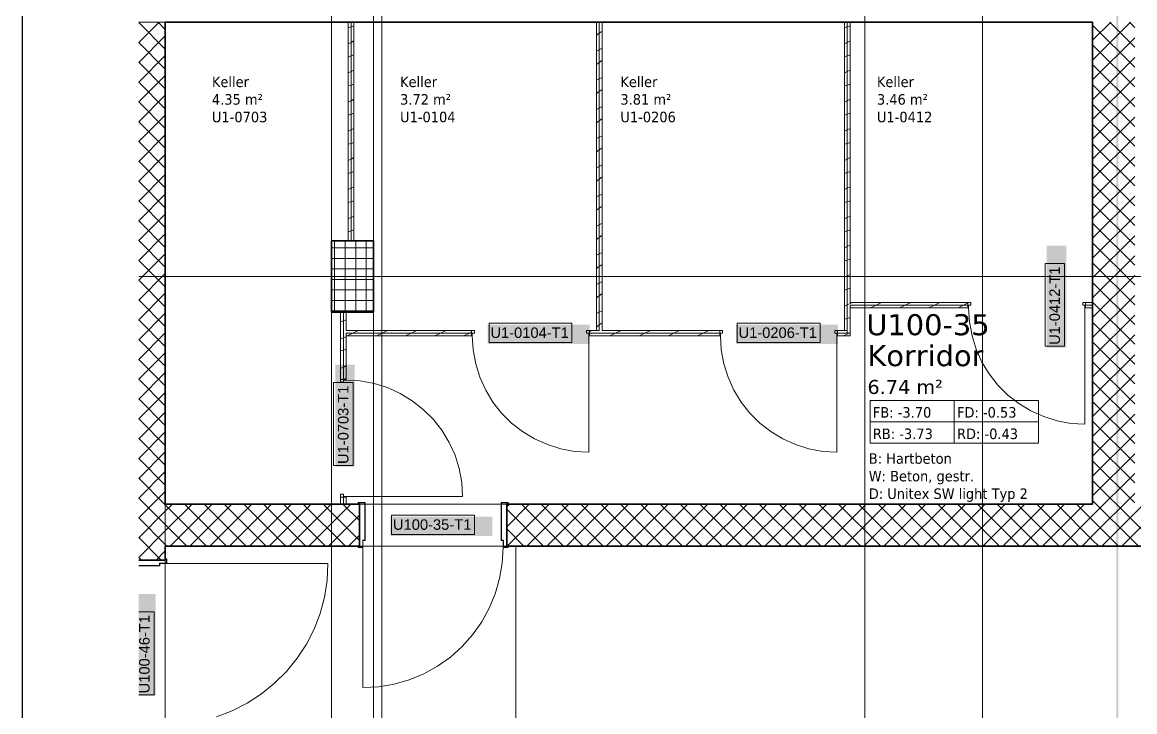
# Model space of a CAD drawing. Extents: x -1132 to 613, y -233 to 616.
# Drawn here: x -1132.4 to -973.7, y 223.7 to 322.2 of the extents above; entities that cross this region are included whole.
import ezdxf
from ezdxf.lldxf.tags import DXFTag

# ---------------------------------------------------------------- set-up
doc = ezdxf.new("R2010")
doc.units = 0
doc.layers.get('0').update_dxf_attribs({"lineweight": 13})
for name, color, linetype, lineweight in [('A-AREA-____-IDEN', 7, 'Continuous', 5), ('A-DOOR-____-IDEN', 7, 'Continuous', 5), ('A-DOOR-____-OTLN', 7, 'Continuous', 9), ('A-DOOR-FRAM-MCUT', 7, 'Continuous', 9), ('A-DOOR-OPNG-OTLN', 7, 'Continuous', 9), ('A-FLOR-____-OTLN', 7, 'Continuous', 9), ('A-FLOR-____-OVHD', 7, 'Strichpunkt - Fein', 9), ('A-WALL-____-MCUT', 7, 'Continuous', 35), ('A-WALL-____-PATT', 7, 'Continuous', 35), ('A-WALL-FNSH-MCUT', 7, 'Continuous', 35), ('S-COLS-____-MCUT', 7, 'Continuous', 35), ('S-COLS-____-OTLN', 7, 'Continuous', 9), ('S-GRID-____-OTLN', 7, 'Continuous', 5)]:
    doc.layers.add(name, color=color, linetype=linetype, lineweight=lineweight)
doc.layers.add('EL01_WAN_Leitung_Potentialausgleich', color=1, linetype='fein_strichliert', lineweight=13, true_color=0xff0000)
doc.styles.get("Standard").update_dxf_attribs({"font": 'arial.ttf'})
tags = doc.linetypes.add('_Rasterlinie_', pattern=[0.375, 0.2, -0.05, 0.075, -0.05]).pattern_tags.tags
tags[10:11] = [DXFTag(74, 4), DXFTag(75, 0), DXFTag(340, '0'), DXFTag(46, 1.0), DXFTag(50, 0.0), DXFTag(44, 0.0), DXFTag(45, 0.0)]
tags[8:9] = [DXFTag(74, 4), DXFTag(75, 0), DXFTag(340, '0'), DXFTag(46, 1.0), DXFTag(50, 0.0), DXFTag(44, 0.0), DXFTag(45, 0.0)]
tags[6:7] = [DXFTag(74, 4), DXFTag(75, 0), DXFTag(340, '0'), DXFTag(46, 1.0), DXFTag(50, 0.0), DXFTag(44, 0.0), DXFTag(45, 0.0)]
tags[4:5] = [DXFTag(74, 4), DXFTag(75, 0), DXFTag(340, '0'), DXFTag(46, 1.0), DXFTag(50, 0.0), DXFTag(44, 0.0), DXFTag(45, 0.0)]
tags = doc.linetypes.add('fein_strichliert', pattern=[4, 1, -2, 1]).pattern_tags.tags
tags[8:9] = [DXFTag(74, 4), DXFTag(75, 0), DXFTag(340, '0'), DXFTag(46, 0.0), DXFTag(50, 0.0), DXFTag(44, 0.0), DXFTag(45, 0.0)]
tags[6:7] = [DXFTag(74, 4), DXFTag(75, 0), DXFTag(340, '0'), DXFTag(46, 0.0), DXFTag(50, 0.0), DXFTag(44, 0.0), DXFTag(45, 0.0)]
tags[4:5] = [DXFTag(74, 4), DXFTag(75, 0), DXFTag(340, '0'), DXFTag(46, 0.0), DXFTag(50, 0.0), DXFTag(44, 0.0), DXFTag(45, 0.0)]
tags = doc.linetypes.add('Grundrissdarstellung Sturz', pattern=[0.25, 0.15, -0.05, 0, -0.05]).pattern_tags.tags
tags[10:11] = [DXFTag(74, 4), DXFTag(75, 0), DXFTag(340, '0'), DXFTag(46, 1.0), DXFTag(50, 0.0), DXFTag(44, 0.0), DXFTag(45, 0.0)]
tags[8:9] = [DXFTag(74, 4), DXFTag(75, 0), DXFTag(340, '0'), DXFTag(46, 1.0), DXFTag(50, 0.0), DXFTag(44, 0.0), DXFTag(45, 0.0)]
tags[6:7] = [DXFTag(74, 4), DXFTag(75, 0), DXFTag(340, '0'), DXFTag(46, 1.0), DXFTag(50, 0.0), DXFTag(44, 0.0), DXFTag(45, 0.0)]
tags[4:5] = [DXFTag(74, 4), DXFTag(75, 0), DXFTag(340, '0'), DXFTag(46, 1.0), DXFTag(50, 0.0), DXFTag(44, 0.0), DXFTag(45, 0.0)]
tags = doc.linetypes.add('Strichpunkt - Fein', pattern=[0.2, 0.1, -0.05, 0, -0.05]).pattern_tags.tags
tags[10:11] = [DXFTag(74, 4), DXFTag(75, 0), DXFTag(340, '0'), DXFTag(46, 1.0), DXFTag(50, 0.0), DXFTag(44, 0.0), DXFTag(45, 0.0)]
tags[8:9] = [DXFTag(74, 4), DXFTag(75, 0), DXFTag(340, '0'), DXFTag(46, 1.0), DXFTag(50, 0.0), DXFTag(44, 0.0), DXFTag(45, 0.0)]
tags[6:7] = [DXFTag(74, 4), DXFTag(75, 0), DXFTag(340, '0'), DXFTag(46, 1.0), DXFTag(50, 0.0), DXFTag(44, 0.0), DXFTag(45, 0.0)]
tags[4:5] = [DXFTag(74, 4), DXFTag(75, 0), DXFTag(340, '0'), DXFTag(46, 1.0), DXFTag(50, 0.0), DXFTag(44, 0.0), DXFTag(45, 0.0)]

# ---------------------------------------------------------------- blocks, each defined once
blk = doc.blocks.new('Referenz-A0UJ2EK7XE', base_point=(-1124.08, -162.87))
at = {"layer": 'A-AREA-____-IDEN', "color": 0, "linetype": 'Continuous', "ltscale": 0.13}
for p, q in [((-1011.46, 268.18), (-987.46, 268.18)), ((-1011.46, 262.06), (-1011.46, 268.18)), ((-999.46, 268.18), (-999.46, 262.06)), ((-987.46, 268.18), (-987.46, 262.06)), ((-1011.46, 265.12), (-987.46, 265.12)), ((-987.46, 262.06), (-1011.46, 262.06))]:
    blk.add_line(p, q, dxfattribs=at)
at = {"layer": 'A-DOOR-____-IDEN', "color": 0, "linetype": 'Continuous', "ltscale": 0.13}
for p, q in [((-986.5, 275.9), (-986.5, 287.74)), ((-986.5, 287.74), (-983.72, 287.74)), ((-983.72, 287.74), (-983.72, 275.9)), ((-1065.83, 279.21), (-1053.99, 279.21)), ((-1065.83, 276.43), (-1065.83, 279.21)), ((-1053.99, 279.21), (-1053.99, 276.43)), ((-1030.43, 279.21), (-1018.59, 279.21)), ((-1030.43, 276.43), (-1030.43, 279.21)), ((-1018.59, 279.21), (-1018.59, 276.43)), ((-1053.99, 276.43), (-1065.83, 276.43)), ((-1018.59, 276.43), (-1030.43, 276.43)), ((-983.72, 275.9), (-986.5, 275.9)), ((-1088, 258.9), (-1088, 270.74)), ((-1088, 270.74), (-1085.22, 270.74)), ((-1085.22, 270.74), (-1085.22, 258.9)), ((-1085.22, 258.9), (-1088, 258.9)), ((-1079.73, 251.81), (-1067.89, 251.81)), ((-1079.73, 249.03), (-1079.73, 251.81)), ((-1067.89, 251.81), (-1067.89, 249.03)), ((-1067.89, 249.03), (-1079.73, 249.03)), ((-1115.8, 237.99), (-1113.59, 237.99)), ((-1113.59, 237.99), (-1113.59, 226.15)), ((-1113.59, 226.15), (-1115.8, 226.15))]:
    blk.add_line(p, q, dxfattribs=at)
at = {"layer": 'A-DOOR-____-IDEN', "color": 7, "linetype": 'Continuous', "ltscale": 0.13, "true_color": 0xffffff}
for points in [[(-986.25, 275.73), (-983.49, 275.73), (-986.25, 290.27)], [(-983.49, 275.73), (-986.25, 290.27), (-983.49, 290.27)], [(-1066, 276.21), (-1051.46, 276.21), (-1066, 278.97)], [(-1051.46, 276.21), (-1066, 278.97), (-1051.46, 278.97)], [(-1030.6, 276.21), (-1016.06, 276.21), (-1030.6, 278.97)], [(-1016.06, 276.21), (-1030.6, 278.97), (-1016.06, 278.97)], [(-1087.75, 258.73), (-1084.99, 258.73), (-1087.75, 273.27)], [(-1084.99, 258.73), (-1087.75, 273.27), (-1084.99, 273.27)], [(-1079.9, 248.81), (-1065.36, 248.81), (-1079.9, 251.57)], [(-1065.36, 248.81), (-1079.9, 251.57), (-1065.36, 251.57)], [(-1115.8, 225.98), (-1113.37, 225.98), (-1115.8, 240.52)], [(-1113.37, 225.98), (-1115.8, 240.52), (-1113.37, 240.52)]]:
    blk.add_solid(points, dxfattribs=at)
at = {"layer": 'A-DOOR-____-OTLN', "color": 0, "linetype": 'Grundrissdarstellung Sturz', "ltscale": 0.13}
for p, q in [((-1063.31, 253.38), (-1084.31, 253.38)), ((-1063.31, 247.38), (-1084.31, 247.38)), ((-1112.01, 221.38), (-1112.01, 245.38))]:
    blk.add_line(p, q, dxfattribs=at)
at = {"layer": 'A-DOOR-FRAM-MCUT', "color": 0, "linetype": 'Continuous', "ltscale": 0.13}
for p, q in [((-997.51, 282.18), (-997.11, 282.18)), ((-997.41, 281.38), (-997.51, 281.38)), ((-997.41, 281.78), (-997.41, 281.38)), ((-997.11, 281.78), (-997.41, 281.78)), ((-997.11, 282.18), (-997.11, 281.78)), ((-981.11, 282.18), (-980.71, 282.18)), ((-981.11, 281.78), (-981.11, 282.18)), ((-980.81, 281.78), (-981.11, 281.78)), ((-980.81, 281.38), (-980.81, 281.78)), ((-980.71, 281.38), (-980.81, 281.38)), ((-1068.31, 278.18), (-1067.91, 278.18)), ((-1068.21, 277.78), (-1068.21, 277.38)), ((-1067.91, 277.78), (-1068.21, 277.78)), ((-1067.91, 278.18), (-1067.91, 277.78)), ((-1051.91, 278.18), (-1051.51, 278.18)), ((-1051.91, 277.78), (-1051.91, 278.18)), ((-1051.61, 277.78), (-1051.91, 277.78)), ((-1051.61, 277.38), (-1051.61, 277.78)), ((-1032.91, 278.18), (-1032.51, 278.18)), ((-1032.81, 277.78), (-1032.81, 277.38)), ((-1032.51, 277.78), (-1032.81, 277.78)), ((-1032.51, 278.18), (-1032.51, 277.78)), ((-1016.51, 278.18), (-1016.11, 278.18)), ((-1016.51, 277.78), (-1016.51, 278.18)), ((-1016.21, 277.78), (-1016.51, 277.78)), ((-1016.21, 277.38), (-1016.21, 277.78)), ((-1068.21, 277.38), (-1068.31, 277.38)), ((-1051.51, 277.38), (-1051.61, 277.38)), ((-1032.81, 277.38), (-1032.91, 277.38)), ((-1016.11, 277.38), (-1016.21, 277.38)), ((-1087.01, 271.18), (-1087.01, 270.78)), ((-1087.01, 270.78), (-1086.61, 270.78)), ((-1086.61, 270.78), (-1086.61, 271.08)), ((-1086.61, 271.08), (-1086.21, 271.08)), ((-1086.21, 271.08), (-1086.21, 271.18)), ((-1086.61, 254.78), (-1087.01, 254.78)), ((-1087.01, 254.78), (-1087.01, 254.38)), ((-1086.61, 254.48), (-1086.61, 254.78)), ((-1086.21, 254.48), (-1086.61, 254.48)), ((-1086.21, 254.38), (-1086.21, 254.48)), ((-1083.51, 253.58), (-1084.51, 253.58)), ((-1084.51, 253.58), (-1084.51, 253.38)), ((-1084.47, 253.38), (-1084.47, 253.54)), ((-1084.47, 253.54), (-1083.55, 253.54)), ((-1083.55, 253.54), (-1083.55, 248.22)), ((-1083.51, 248.18), (-1083.51, 253.58)), ((-1063.11, 253.58), (-1064.11, 253.58)), ((-1064.11, 253.58), (-1064.11, 248.18)), ((-1064.07, 248.22), (-1064.07, 253.54)), ((-1064.07, 253.54), (-1063.15, 253.54)), ((-1063.15, 253.54), (-1063.15, 253.38)), ((-1063.11, 253.38), (-1063.11, 253.58)), ((-1083.55, 248.22), (-1083.85, 248.22)), ((-1083.85, 248.22), (-1083.85, 247.22)), ((-1083.81, 247.18), (-1083.81, 248.18)), ((-1083.81, 248.18), (-1083.51, 248.18)), ((-1064.11, 248.18), (-1063.81, 248.18)), ((-1063.77, 248.22), (-1064.07, 248.22)), ((-1063.81, 248.18), (-1063.81, 247.18)), ((-1063.77, 247.22), (-1063.77, 248.22)), ((-1084.51, 247.38), (-1084.51, 247.18)), ((-1084.51, 247.18), (-1083.81, 247.18)), ((-1084.47, 247.22), (-1084.47, 247.38)), ((-1083.85, 247.22), (-1084.47, 247.22)), ((-1063.81, 247.18), (-1063.11, 247.18)), ((-1063.15, 247.22), (-1063.77, 247.22)), ((-1063.15, 247.38), (-1063.15, 247.22)), ((-1063.11, 247.18), (-1063.11, 247.38)), ((-1115.8, 244.62), (-1112.85, 244.62)), ((-1112.81, 244.58), (-1115.8, 244.58)), ((-1112.85, 244.92), (-1111.85, 244.92)), ((-1112.85, 244.62), (-1112.85, 244.92)), ((-1112.81, 244.88), (-1112.81, 244.58)), ((-1111.81, 244.88), (-1112.81, 244.88)), ((-1112.01, 245.58), (-1111.81, 245.58)), ((-1111.85, 245.54), (-1112.01, 245.54)), ((-1111.85, 244.92), (-1111.85, 245.54)), ((-1111.81, 245.58), (-1111.81, 244.88))]:
    blk.add_line(p, q, dxfattribs=at)
at = {"layer": 'A-DOOR-OPNG-OTLN', "color": 0, "linetype": 'Continuous', "ltscale": 0.13}
for p, q in [((-997.41, 281.38), (-997.29, 279.38)), ((-980.81, 281.38), (-980.81, 264.78)), ((-997.29, 279.38), (-996.92, 277.41)), ((-1068.21, 277.38), (-1068.09, 275.38)), ((-1051.61, 277.38), (-1051.61, 260.78)), ((-1032.81, 277.38), (-1032.69, 275.38)), ((-1016.21, 277.38), (-1016.21, 260.78)), ((-996.92, 277.41), (-996.33, 275.49)), ((-1068.09, 275.38), (-1067.72, 273.41)), ((-1032.69, 275.38), (-1032.32, 273.41)), ((-996.33, 275.49), (-995.5, 273.66)), ((-1067.72, 273.41), (-1067.13, 271.49)), ((-1032.32, 273.41), (-1031.73, 271.49)), ((-995.5, 273.66), (-994.47, 271.95)), ((-1067.13, 271.49), (-1066.3, 269.66)), ((-1031.73, 271.49), (-1030.9, 269.66)), ((-994.47, 271.95), (-993.23, 270.37)), ((-1084.21, 270.96), (-1086.21, 271.08)), ((-1082.23, 270.6), (-1084.21, 270.96)), ((-1080.32, 270), (-1082.23, 270.6)), ((-1078.49, 269.18), (-1080.32, 270)), ((-993.23, 270.37), (-991.81, 268.95)), ((-1076.78, 268.14), (-1078.49, 269.18)), ((-1066.3, 269.66), (-1065.27, 267.95)), ((-1030.9, 269.66), (-1029.87, 267.95)), ((-991.81, 268.95), (-990.24, 267.72)), ((-1075.2, 266.9), (-1076.78, 268.14)), ((-1073.78, 265.49), (-1075.2, 266.9)), ((-1065.27, 267.95), (-1064.03, 266.37)), ((-1029.87, 267.95), (-1028.63, 266.37)), ((-990.24, 267.72), (-988.52, 266.68)), ((-988.52, 266.68), (-986.69, 265.86)), ((-1072.54, 263.91), (-1073.78, 265.49)), ((-1064.03, 266.37), (-1062.61, 264.95)), ((-1028.63, 266.37), (-1027.21, 264.95)), ((-986.69, 265.86), (-984.78, 265.26)), ((-984.78, 265.26), (-982.81, 264.9)), ((-1071.51, 262.19), (-1072.54, 263.91)), ((-1062.61, 264.95), (-1061.04, 263.72)), ((-1061.04, 263.72), (-1059.32, 262.68)), ((-1027.21, 264.95), (-1025.64, 263.72)), ((-1025.64, 263.72), (-1023.92, 262.68)), ((-982.81, 264.9), (-980.81, 264.78)), ((-1070.68, 260.36), (-1071.51, 262.19)), ((-1059.32, 262.68), (-1057.49, 261.86)), ((-1023.92, 262.68), (-1022.09, 261.86)), ((-1070.09, 258.45), (-1070.68, 260.36)), ((-1057.49, 261.86), (-1055.58, 261.26)), ((-1055.58, 261.26), (-1053.61, 260.9)), ((-1053.61, 260.9), (-1051.61, 260.78)), ((-1022.09, 261.86), (-1020.18, 261.26)), ((-1020.18, 261.26), (-1018.21, 260.9)), ((-1018.21, 260.9), (-1016.21, 260.78)), ((-1069.73, 256.48), (-1070.09, 258.45)), ((-1069.61, 254.48), (-1069.73, 256.48)), ((-1086.21, 254.48), (-1069.61, 254.48)), ((-1083.81, 247.18), (-1083.81, 227.18)), ((-1063.93, 244.94), (-1063.81, 247.18)), ((-1111.81, 244.88), (-1088.81, 244.88)), ((-1088.93, 242.47), (-1088.81, 244.88)), ((-1064.31, 242.73), (-1063.93, 244.94)), ((-1089.31, 240.1), (-1088.93, 242.47)), ((-1064.93, 240.57), (-1064.31, 242.73)), ((-1089.93, 237.77), (-1089.31, 240.1)), ((-1065.79, 238.5), (-1064.93, 240.57)), ((-1066.87, 236.54), (-1065.79, 238.5)), ((-1090.79, 235.52), (-1089.93, 237.77)), ((-1068.17, 234.71), (-1066.87, 236.54)), ((-1091.89, 233.38), (-1090.79, 235.52)), ((-1093.2, 231.36), (-1091.89, 233.38)), ((-1069.66, 233.04), (-1068.17, 234.71)), ((-1071.34, 231.54), (-1069.66, 233.04)), ((-1094.71, 229.49), (-1093.2, 231.36)), ((-1075.13, 229.16), (-1073.17, 230.24)), ((-1073.17, 230.24), (-1071.34, 231.54)), ((-1096.42, 227.79), (-1094.71, 229.49)), ((-1077.2, 228.3), (-1075.13, 229.16)), ((-1098.29, 226.27), (-1096.42, 227.79)), ((-1083.81, 227.18), (-1081.57, 227.3)), ((-1081.57, 227.3), (-1079.36, 227.68)), ((-1079.36, 227.68), (-1077.2, 228.3)), ((-1100.31, 224.96), (-1098.29, 226.27)), ((-1104.7, 223), (-1102.45, 223.87)), ((-1102.45, 223.87), (-1100.31, 224.96))]:
    blk.add_line(p, q, dxfattribs=at)
at = {"layer": 'A-FLOR-____-OTLN', "color": 0, "linetype": 'Continuous', "ltscale": 0.13}
for p, q in [((-1084.31, 253.38), (-1083.55, 253.38)), ((-1083.51, 253.38), (-1064.1, 253.38)), ((-1064.07, 253.38), (-1063.31, 253.38)), ((-1083.85, 247.38), (-1084.31, 247.38)), ((-1063.81, 247.38), (-1083.81, 247.38)), ((-1063.31, 247.38), (-1063.77, 247.38)), ((-1062.01, 219.38), (-1062.01, 247.38))]:
    blk.add_line(p, q, dxfattribs=at)
at = {"layer": 'A-FLOR-____-OVHD', "color": 0, "linetype": 'Strichpunkt - Fein', "ltscale": 0.13}
for p, q in [((-1082.31, 11.63), (-1082.31, 347.08)), ((-1082.31, 253.38), (-1082.31, 347.08)), ((-1081.11, 328.18), (-1081.11, -151.92)), ((-1082.31, 219.38), (-1082.31, 247.38))]:
    blk.add_line(p, q, dxfattribs=at)
at = {"layer": 'A-WALL-____-MCUT', "color": 0, "linetype": 'Continuous', "lineweight": 9, "ltscale": 0.13}
for p, q in [((-1115.8, 322.18), (-1112.01, 322.18)), ((-1085.51, 290.98), (-1085.51, 322.18)), ((-1050.11, 278.18), (-1050.11, 322.18)), ((-1014.71, 277.78), (-1014.71, 322.18)), ((-997.51, 281.78), (-1014.31, 281.78)), ((-1014.31, 281.78), (-1014.31, 281.38)), ((-979.71, 281.78), (-980.71, 281.78)), ((-1086.61, 271.18), (-1086.61, 280.78)), ((-1068.31, 277.78), (-1086.21, 277.78)), ((-1086.21, 277.78), (-1086.21, 277.38)), ((-1032.91, 277.78), (-1051.51, 277.78)), ((-1050.51, 278.18), (-1050.11, 278.18)), ((-1014.31, 277.78), (-1016.11, 277.78)), ((-1015.11, 278.18), (-1014.71, 278.18)), ((-1086.61, 253.38), (-1086.61, 254.38)), ((-1112.01, 253.38), (-1112.01, 247.38))]:
    blk.add_line(p, q, dxfattribs=at)
at = {"layer": 'A-WALL-____-MCUT', "color": 0, "linetype": 'Continuous', "ltscale": 0.35}
for p, q in [((-1112.01, 322.18), (-979.71, 322.18)), ((-1112.01, 253.38), (-1112.01, 322.18)), ((-979.71, 322.18), (-979.71, 253.38)), ((-1084.31, 253.38), (-1112.01, 253.38)), ((-1084.31, 247.38), (-1084.31, 253.38)), ((-979.71, 253.38), (-1063.31, 253.38)), ((-1063.31, 253.38), (-1063.31, 247.38)), ((-1112.01, 247.38), (-1084.31, 247.38)), ((-1112.01, 245.38), (-1112.01, 247.38)), ((-1063.31, 247.38), (-783.51, 247.38)), ((-1115.8, 245.38), (-1112.01, 245.38))]:
    blk.add_line(p, q, dxfattribs=at)
at = {"layer": 'A-WALL-____-PATT', "color": 0, "linetype": 'Continuous', "lineweight": 9, "ltscale": 0.13}
for p, q in [((-1115.8, 322.11), (-1115.73, 322.18)), ((-1115.8, 319.28), (-1112.9, 322.18)), ((-1112.01, 318.32), (-1115.8, 322.12)), ((-1112.01, 321.15), (-1113.04, 322.18)), ((-1085.51, 321.54), (-1085.91, 321.4)), ((-1085.11, 321.67), (-1085.51, 321.54)), ((-1050.11, 320.61), (-1050.51, 320.31)), ((-1049.71, 320.91), (-1050.11, 320.61)), ((-1014.71, 321.54), (-1015.11, 321.4)), ((-1014.31, 321.67), (-1014.71, 321.54)), ((-979.71, 319.61), (-977.14, 322.18)), ((-979.71, 316.78), (-974.31, 322.18)), ((-973.71, 315.78), (-979.71, 321.78)), ((-973.71, 318.61), (-977.27, 322.18)), ((-973.71, 321.44), (-974.44, 322.18)), ((-1115.8, 316.45), (-1112.01, 320.25)), ((-1112.01, 315.49), (-1115.8, 319.29)), ((-1085.51, 319.3), (-1085.91, 319.1)), ((-1085.11, 319.5), (-1085.51, 319.3)), ((-1014.71, 319.3), (-1015.11, 319.1)), ((-1014.31, 319.5), (-1014.71, 319.3)), ((-979.71, 313.95), (-973.71, 319.95)), ((-1085.11, 317.51), (-1085.51, 317.37)), ((-1050.11, 318.26), (-1050.51, 318.06)), ((-1049.71, 318.46), (-1050.11, 318.26)), ((-1014.31, 317.51), (-1014.71, 317.37)), ((-973.71, 312.95), (-979.71, 318.95)), ((-1115.8, 313.62), (-1112.01, 317.42)), ((-1112.01, 312.66), (-1115.8, 316.46)), ((-1085.51, 317.37), (-1085.91, 317.24)), ((-1050.11, 316.45), (-1050.51, 316.15)), ((-1049.71, 316.75), (-1050.11, 316.45)), ((-1014.71, 317.37), (-1015.11, 317.24)), ((-979.71, 311.12), (-973.71, 317.12)), ((-973.71, 310.13), (-979.71, 316.13)), ((-1115.8, 310.79), (-1112.01, 314.59)), ((-1085.51, 315.14), (-1085.91, 314.94)), ((-1085.11, 315.34), (-1085.51, 315.14)), ((-1049.71, 314.3), (-1050.11, 314.1)), ((-1014.71, 315.14), (-1015.11, 314.94)), ((-1014.31, 315.34), (-1014.71, 315.14)), ((-979.71, 308.3), (-973.71, 314.3)), ((-1112.01, 309.83), (-1115.8, 313.63)), ((-1085.51, 313.21), (-1085.91, 313.08)), ((-1085.11, 313.34), (-1085.51, 313.21)), ((-1050.11, 314.1), (-1050.51, 313.9)), ((-1014.71, 313.21), (-1015.11, 313.08)), ((-1014.31, 313.34), (-1014.71, 313.21)), ((-973.71, 307.3), (-979.71, 313.3)), ((-1115.8, 307.96), (-1112.01, 311.76)), ((-1085.11, 311.17), (-1085.51, 310.97)), ((-1050.11, 312.28), (-1050.51, 311.98)), ((-1049.71, 312.58), (-1050.11, 312.28)), ((-1014.31, 311.17), (-1014.71, 310.97)), ((-979.71, 305.47), (-973.71, 311.47)), ((-1112.01, 307), (-1115.8, 310.8)), ((-1085.51, 310.97), (-1085.91, 310.77)), ((-1050.11, 309.93), (-1050.51, 309.73)), ((-1049.71, 310.13), (-1050.11, 309.93)), ((-1014.71, 310.97), (-1015.11, 310.77)), ((-973.71, 304.47), (-979.71, 310.47)), ((-1115.8, 305.13), (-1112.01, 308.93)), ((-1112.01, 304.18), (-1115.8, 307.97)), ((-1085.51, 309.04), (-1085.91, 308.91)), ((-1085.11, 309.18), (-1085.51, 309.04)), ((-1050.11, 308.12), (-1050.51, 307.82)), ((-1049.71, 308.42), (-1050.11, 308.12)), ((-1014.71, 309.04), (-1015.11, 308.91)), ((-1014.31, 309.18), (-1014.71, 309.04)), ((-979.71, 302.64), (-973.71, 308.64)), ((-1085.51, 306.81), (-1085.91, 306.61)), ((-1085.11, 307.01), (-1085.51, 306.81)), ((-1014.71, 306.81), (-1015.11, 306.61)), ((-1014.31, 307.01), (-1014.71, 306.81)), ((-973.71, 301.64), (-979.71, 307.64)), ((-1115.8, 302.31), (-1112.01, 306.1)), ((-1112.01, 301.35), (-1115.8, 305.15)), ((-1085.51, 304.88), (-1085.91, 304.75)), ((-1085.11, 305.01), (-1085.51, 304.88)), ((-1050.11, 305.77), (-1050.51, 305.57)), ((-1049.71, 305.97), (-1050.11, 305.77)), ((-1014.71, 304.88), (-1015.11, 304.75)), ((-1014.31, 305.01), (-1014.71, 304.88)), ((-979.71, 299.81), (-973.71, 305.81)), ((-973.71, 298.81), (-979.71, 304.81)), ((-1115.8, 299.48), (-1112.01, 303.28)), ((-1050.11, 303.95), (-1050.51, 303.65)), ((-1049.71, 304.25), (-1050.11, 303.95)), ((-1112.01, 298.52), (-1115.8, 302.32)), ((-1085.51, 302.64), (-1085.91, 302.44)), ((-1085.11, 302.84), (-1085.51, 302.64)), ((-1050.11, 301.6), (-1050.51, 301.4)), ((-1049.71, 301.8), (-1050.11, 301.6)), ((-1014.71, 302.64), (-1015.11, 302.44)), ((-1014.31, 302.84), (-1014.71, 302.64)), ((-979.71, 296.98), (-973.71, 302.98)), ((-973.71, 295.98), (-979.71, 301.98)), ((-1115.8, 296.65), (-1112.01, 300.45)), ((-1085.51, 300.71), (-1085.91, 300.58)), ((-1085.11, 300.85), (-1085.51, 300.71)), ((-1049.71, 300.09), (-1050.11, 299.79)), ((-1014.71, 300.71), (-1015.11, 300.58)), ((-1014.31, 300.85), (-1014.71, 300.71)), ((-979.71, 294.15), (-973.71, 300.15)), ((-1112.01, 295.69), (-1115.8, 299.49)), ((-1085.51, 298.48), (-1085.91, 298.28)), ((-1085.11, 298.68), (-1085.51, 298.48)), ((-1050.11, 299.79), (-1050.51, 299.49)), ((-1014.71, 298.48), (-1015.11, 298.28)), ((-1014.31, 298.68), (-1014.71, 298.48)), ((-973.71, 293.16), (-979.71, 299.16)), ((-1115.8, 293.82), (-1112.01, 297.62)), ((-1050.11, 297.44), (-1050.51, 297.24)), ((-1049.71, 297.64), (-1050.11, 297.44)), ((-979.71, 291.33), (-973.71, 297.33)), ((-1112.01, 292.86), (-1115.8, 296.66)), ((-1085.51, 296.55), (-1085.91, 296.42)), ((-1085.11, 296.68), (-1085.51, 296.55)), ((-1050.11, 295.62), (-1050.51, 295.32)), ((-1049.71, 295.92), (-1050.11, 295.62)), ((-1014.71, 296.55), (-1015.11, 296.42)), ((-1014.31, 296.68), (-1014.71, 296.55)), ((-973.71, 290.33), (-979.71, 296.33)), ((-1115.8, 290.99), (-1112.01, 294.79)), ((-1112.01, 290.03), (-1115.8, 293.83)), ((-1085.51, 294.31), (-1085.91, 294.11)), ((-1085.11, 294.51), (-1085.51, 294.31)), ((-1014.71, 294.31), (-1015.11, 294.11)), ((-1014.31, 294.51), (-1014.71, 294.31)), ((-979.71, 288.5), (-973.71, 294.5)), ((-1085.51, 292.39), (-1085.91, 292.25)), ((-1085.11, 292.52), (-1085.51, 292.39)), ((-1050.11, 293.27), (-1050.51, 293.07)), ((-1049.71, 293.47), (-1050.11, 293.27)), ((-1014.71, 292.39), (-1015.11, 292.25)), ((-1014.31, 292.52), (-1014.71, 292.39)), ((-973.71, 287.5), (-979.71, 293.5)), ((-1115.8, 288.16), (-1112.01, 291.96)), ((-1112.01, 287.21), (-1115.8, 291)), ((-1050.11, 291.46), (-1050.51, 291.16)), ((-1049.71, 291.76), (-1050.11, 291.46)), ((-979.71, 285.67), (-973.71, 291.67)), ((-973.71, 284.67), (-979.71, 290.67)), ((-1115.8, 285.34), (-1112.01, 289.13)), ((-1050.11, 289.11), (-1050.51, 288.91)), ((-1049.71, 289.31), (-1050.11, 289.11)), ((-1014.71, 290.15), (-1015.11, 289.95)), ((-1014.31, 290.35), (-1014.71, 290.15)), ((-1112.01, 284.38), (-1115.8, 288.17)), ((-1050.11, 287.29), (-1050.51, 286.99)), ((-1049.71, 287.59), (-1050.11, 287.29)), ((-1014.71, 288.22), (-1015.11, 288.09)), ((-1014.31, 288.35), (-1014.71, 288.22)), ((-979.71, 282.84), (-973.71, 288.84)), ((-973.71, 281.84), (-979.71, 287.84)), ((-1115.8, 282.51), (-1112.01, 286.3)), ((-1014.71, 285.98), (-1015.11, 285.78)), ((-1014.31, 286.18), (-1014.71, 285.98)), ((-979.71, 280.01), (-973.71, 286.01)), ((-1112.01, 281.55), (-1115.8, 285.35)), ((-1050.11, 284.94), (-1050.51, 284.74)), ((-1049.71, 285.14), (-1050.11, 284.94)), ((-1014.31, 284.19), (-1014.71, 284.06)), ((-973.71, 279.01), (-979.71, 285.01)), ((-1115.8, 279.68), (-1112.01, 283.48)), ((-1112.01, 278.72), (-1115.8, 282.52)), ((-1050.11, 283.13), (-1050.51, 282.83)), ((-1049.71, 283.43), (-1050.11, 283.13)), ((-1014.71, 284.06), (-1015.11, 283.92)), ((-979.71, 277.18), (-973.71, 283.18)), ((-1049.71, 280.98), (-1050.11, 280.78)), ((-1014.71, 281.82), (-1015.11, 281.62)), ((-1014.31, 282.02), (-1014.71, 281.82)), ((-1013.98, 282.18), (-1014.31, 282.02)), ((-1010.62, 281.78), (-1011.42, 281.38)), ((-1009.82, 282.18), (-1010.62, 281.78)), ((-1006.45, 281.78), (-1007.25, 281.38)), ((-1005.65, 282.18), (-1006.45, 281.78)), ((-1002.29, 281.78), (-1003.09, 281.38)), ((-1001.49, 282.18), (-1002.29, 281.78)), ((-998.12, 281.78), (-998.92, 281.38)), ((-997.51, 282.09), (-998.12, 281.78)), ((-980.66, 282.18), (-980.71, 282.16)), ((-973.71, 276.19), (-979.71, 282.19)), ((-1115.8, 276.85), (-1112.01, 280.65)), ((-1112.01, 275.89), (-1115.8, 279.69)), ((-1086.61, 279.52), (-1086.96, 279.41)), ((-1086.21, 279.66), (-1086.61, 279.52)), ((-1050.11, 280.78), (-1050.51, 280.58)), ((-1014.71, 279.89), (-1015.11, 279.76)), ((-1014.31, 280.02), (-1014.71, 279.89)), ((-979.71, 274.36), (-973.71, 280.36)), ((-973.71, 273.36), (-979.71, 279.36)), ((-1115.8, 274.02), (-1112.01, 277.82)), ((-1085.26, 277.78), (-1086.06, 277.38)), ((-1084.46, 278.18), (-1085.26, 277.78)), ((-1084.47, 278.18), (-1084.52, 278.14)), ((-1081.09, 277.78), (-1081.89, 277.38)), ((-1080.29, 278.18), (-1081.09, 277.78)), ((-1080.3, 278.18), (-1080.36, 278.14)), ((-1076.93, 277.78), (-1077.73, 277.38)), ((-1076.13, 278.18), (-1076.93, 277.78)), ((-1076.14, 278.18), (-1076.19, 278.14)), ((-1072.76, 277.78), (-1073.56, 277.38)), ((-1071.96, 278.18), (-1072.76, 277.78)), ((-1071.97, 278.18), (-1072.03, 278.14)), ((-1068.6, 277.78), (-1069.4, 277.38)), ((-1068.31, 277.92), (-1068.6, 277.78)), ((-1051.14, 278.18), (-1051.51, 277.99)), ((-1051.15, 278.18), (-1051.2, 278.14)), ((-1050.11, 278.96), (-1050.51, 278.66)), ((-1049.71, 279.26), (-1050.11, 278.96)), ((-1047.77, 277.78), (-1048.57, 277.38)), ((-1046.97, 278.18), (-1047.77, 277.78)), ((-1046.98, 278.18), (-1047.04, 278.14)), ((-1043.61, 277.78), (-1044.41, 277.38)), ((-1042.81, 278.18), (-1043.61, 277.78)), ((-1042.82, 278.18), (-1042.87, 278.14)), ((-1039.44, 277.78), (-1040.24, 277.38)), ((-1038.64, 278.18), (-1039.44, 277.78)), ((-1038.65, 278.18), (-1038.71, 278.14)), ((-1035.28, 277.78), (-1036.08, 277.38)), ((-1034.48, 278.18), (-1035.28, 277.78)), ((-1034.49, 278.18), (-1034.54, 278.14)), ((-1014.45, 277.78), (-1015.25, 277.38)), ((-1014.31, 277.85), (-1014.45, 277.78)), ((-1112.01, 273.06), (-1115.8, 276.86)), ((-1086.61, 277.1), (-1087.01, 276.9)), ((-1086.21, 277.3), (-1086.61, 277.1)), ((-979.71, 271.53), (-973.71, 277.53)), ((-973.71, 270.53), (-979.71, 276.53)), ((-1115.8, 271.19), (-1112.01, 274.99)), ((-1086.61, 275.36), (-1086.96, 275.24)), ((-1086.21, 275.49), (-1086.61, 275.36)), ((-979.71, 268.7), (-973.71, 274.7)), ((-1112.01, 270.24), (-1115.8, 274.03)), ((-1086.21, 273.14), (-1086.61, 272.94)), ((-973.71, 267.7), (-979.71, 273.7)), ((-1115.8, 268.37), (-1112.01, 272.16)), ((-1086.61, 272.94), (-1087.01, 272.74)), ((-979.71, 265.87), (-973.71, 271.87)), ((-1112.01, 267.41), (-1115.8, 271.2)), ((-1086.61, 271.19), (-1086.66, 271.18)), ((-1086.21, 271.33), (-1086.61, 271.19)), ((-973.71, 264.87), (-979.71, 270.87)), ((-1115.8, 265.54), (-1112.01, 269.33)), ((-1112.01, 264.58), (-1115.8, 268.38)), ((-979.71, 263.04), (-973.71, 269.04)), ((-973.71, 262.04), (-979.71, 268.04)), ((-1115.8, 262.71), (-1112.01, 266.51)), ((-1112.01, 261.75), (-1115.8, 265.55)), ((-979.71, 260.21), (-973.71, 266.21)), ((-973.71, 259.21), (-979.71, 265.21)), ((-1115.8, 259.88), (-1112.01, 263.68)), ((-1112.01, 258.92), (-1115.8, 262.72)), ((-979.71, 257.38), (-973.71, 263.38)), ((-973.71, 256.39), (-979.71, 262.39)), ((-1115.8, 257.05), (-1112.01, 260.85)), ((-979.71, 254.56), (-973.71, 260.56)), ((-1112.01, 256.09), (-1115.8, 259.89)), ((-973.71, 253.56), (-979.71, 259.56)), ((-1115.8, 254.22), (-1112.01, 258.02)), ((-979.71, 251.73), (-973.71, 257.73)), ((-1112.01, 253.26), (-1115.8, 257.06)), ((-973.71, 250.73), (-979.71, 256.73)), ((-1115.8, 251.39), (-1112.01, 255.19)), ((-1112.01, 250.44), (-1115.8, 254.23)), ((-979.71, 248.9), (-973.71, 254.9)), ((-1115.8, 248.57), (-1112.01, 252.36)), ((-1112.01, 252.36), (-1110.99, 253.38)), ((-1112.01, 249.54), (-1108.16, 253.38)), ((-1106.12, 247.38), (-1112.01, 253.26)), ((-1111.33, 247.38), (-1105.33, 253.38)), ((-1103.29, 247.38), (-1109.29, 253.38)), ((-1108.51, 247.38), (-1102.51, 253.38)), ((-1100.46, 247.38), (-1106.46, 253.38)), ((-1105.68, 247.38), (-1099.68, 253.38)), ((-1097.63, 247.38), (-1103.63, 253.38)), ((-1102.85, 247.38), (-1096.85, 253.38)), ((-1094.81, 247.38), (-1100.81, 253.38)), ((-1100.02, 247.38), (-1094.02, 253.38)), ((-1091.98, 247.38), (-1097.98, 253.38)), ((-1097.19, 247.38), (-1091.19, 253.38)), ((-1089.15, 247.38), (-1095.15, 253.38)), ((-1094.36, 247.38), (-1088.36, 253.38)), ((-1086.32, 247.38), (-1092.32, 253.38)), ((-1091.54, 247.38), (-1085.54, 253.38)), ((-1084.31, 248.19), (-1089.49, 253.38)), ((-1084.31, 251.02), (-1086.66, 253.38)), ((-1063.31, 252.98), (-1062.91, 253.38)), ((-1063.31, 250.15), (-1060.08, 253.38)), ((-1058.04, 247.38), (-1063.31, 252.65)), ((-1063.25, 247.38), (-1057.25, 253.38)), ((-1055.21, 247.38), (-1061.21, 253.38)), ((-1060.42, 247.38), (-1054.42, 253.38)), ((-1052.38, 247.38), (-1058.38, 253.38)), ((-1057.59, 247.38), (-1051.59, 253.38)), ((-1049.55, 247.38), (-1055.55, 253.38)), ((-1054.77, 247.38), (-1048.77, 253.38)), ((-1046.72, 247.38), (-1052.72, 253.38)), ((-1051.94, 247.38), (-1045.94, 253.38)), ((-1043.89, 247.38), (-1049.89, 253.38)), ((-1049.11, 247.38), (-1043.11, 253.38)), ((-1041.07, 247.38), (-1047.07, 253.38)), ((-1046.28, 247.38), (-1040.28, 253.38)), ((-1038.24, 247.38), (-1044.24, 253.38)), ((-1043.45, 247.38), (-1037.45, 253.38)), ((-1035.41, 247.38), (-1041.41, 253.38)), ((-1040.62, 247.38), (-1034.62, 253.38)), ((-1032.58, 247.38), (-1038.58, 253.38)), ((-1037.8, 247.38), (-1031.8, 253.38)), ((-1029.75, 247.38), (-1035.75, 253.38)), ((-1034.97, 247.38), (-1028.97, 253.38)), ((-1026.92, 247.38), (-1032.92, 253.38)), ((-1032.14, 247.38), (-1026.14, 253.38)), ((-1024.1, 247.38), (-1030.1, 253.38)), ((-1029.31, 247.38), (-1023.31, 253.38)), ((-1021.27, 247.38), (-1027.27, 253.38)), ((-1026.48, 247.38), (-1020.48, 253.38)), ((-1018.44, 247.38), (-1024.44, 253.38)), ((-1023.65, 247.38), (-1017.65, 253.38)), ((-1015.61, 247.38), (-1021.61, 253.38)), ((-1020.83, 247.38), (-1014.83, 253.38)), ((-1012.78, 247.38), (-1018.78, 253.38)), ((-1018, 247.38), (-1012, 253.38)), ((-1009.95, 247.38), (-1015.95, 253.38)), ((-1015.17, 247.38), (-1009.17, 253.38)), ((-1007.12, 247.38), (-1013.12, 253.38)), ((-1012.34, 247.38), (-1006.34, 253.38)), ((-1004.3, 247.38), (-1010.3, 253.38)), ((-1009.51, 247.38), (-1003.51, 253.38)), ((-1001.47, 247.38), (-1007.47, 253.38)), ((-1006.68, 247.38), (-1000.68, 253.38)), ((-998.64, 247.38), (-1004.64, 253.38)), ((-1003.85, 247.38), (-997.85, 253.38)), ((-995.81, 247.38), (-1001.81, 253.38)), ((-1001.03, 247.38), (-995.03, 253.38)), ((-992.98, 247.38), (-998.98, 253.38)), ((-998.2, 247.38), (-992.2, 253.38)), ((-990.15, 247.38), (-996.15, 253.38)), ((-995.37, 247.38), (-989.37, 253.38)), ((-987.33, 247.38), (-993.33, 253.38)), ((-992.54, 247.38), (-986.54, 253.38)), ((-984.5, 247.38), (-990.5, 253.38)), ((-989.71, 247.38), (-983.71, 253.38)), ((-981.67, 247.38), (-987.67, 253.38)), ((-986.88, 247.38), (-980.88, 253.38)), ((-979.71, 248.24), (-984.84, 253.38)), ((-979.71, 251.07), (-982.01, 253.38)), ((-973.71, 247.9), (-979.71, 253.9)), ((-973.71, 252.07), (-972.4, 253.38)), ((-973.71, 249.24), (-969.57, 253.38)), ((-1112.01, 247.61), (-1115.8, 251.41)), ((-1088.71, 247.38), (-1084.31, 251.78)), ((-984.06, 247.38), (-979.71, 251.73)), ((-976.01, 247.38), (-979.71, 251.07)), ((-978.4, 247.38), (-973.71, 252.07)), ((-1115.8, 245.74), (-1112.01, 249.54)), ((-1108.95, 247.38), (-1112.01, 250.44)), ((-1060.86, 247.38), (-1063.31, 249.82)), ((-975.57, 247.38), (-973.71, 249.24)), ((-970.36, 247.38), (-973.71, 250.73)), ((-1112.61, 245.38), (-1115.8, 248.58)), ((-1111.78, 247.38), (-1112.01, 247.61)), ((-1085.88, 247.38), (-1084.31, 248.95)), ((-981.23, 247.38), (-979.71, 248.9)), ((-978.84, 247.38), (-979.71, 248.24)), ((-973.18, 247.38), (-973.71, 247.9)), ((-1113.33, 245.38), (-1112.01, 246.71)), ((-1115.43, 245.38), (-1115.8, 245.75))]:
    blk.add_line(p, q, dxfattribs=at)
at = {"layer": 'A-WALL-FNSH-MCUT', "color": 0, "linetype": 'Continuous', "lineweight": 9, "ltscale": 0.13}
for p, q in [((-1085.91, 322.18), (-1085.91, 290.98)), ((-1085.11, 290.98), (-1085.11, 322.18)), ((-1050.51, 322.18), (-1050.51, 278.18)), ((-1049.71, 278.18), (-1049.71, 322.18)), ((-1015.11, 322.18), (-1015.11, 278.18)), ((-1014.31, 282.18), (-1014.31, 322.18)), ((-1085.91, 290.98), (-1085.11, 290.98)), ((-997.51, 282.18), (-1014.31, 282.18)), ((-1014.31, 277.38), (-1014.31, 281.38)), ((-1014.31, 281.38), (-997.51, 281.38)), ((-997.51, 281.38), (-997.51, 282.18)), ((-979.71, 282.18), (-980.71, 282.18)), ((-980.71, 282.18), (-980.71, 281.38)), ((-980.71, 281.38), (-979.71, 281.38)), ((-1087.01, 280.78), (-1087.01, 271.18)), ((-1086.21, 280.78), (-1087.01, 280.78)), ((-1086.21, 278.18), (-1086.21, 280.78)), ((-1068.31, 278.18), (-1086.21, 278.18)), ((-1068.31, 277.38), (-1068.31, 278.18)), ((-1050.51, 278.18), (-1051.51, 278.18)), ((-1051.51, 278.18), (-1051.51, 277.38)), ((-1032.91, 278.18), (-1049.71, 278.18)), ((-1032.91, 277.38), (-1032.91, 278.18)), ((-1015.11, 278.18), (-1016.11, 278.18)), ((-1016.11, 278.18), (-1016.11, 277.38)), ((-1086.21, 277.38), (-1068.31, 277.38)), ((-1086.21, 271.18), (-1086.21, 277.38)), ((-1051.51, 277.38), (-1032.91, 277.38)), ((-1016.11, 277.38), (-1014.31, 277.38)), ((-1087.01, 271.18), (-1086.21, 271.18)), ((-1087.01, 254.38), (-1087.01, 253.38)), ((-1086.21, 254.38), (-1087.01, 254.38)), ((-1086.21, 253.38), (-1086.21, 254.38))]:
    blk.add_line(p, q, dxfattribs=at)
at = {"layer": 'S-COLS-____-MCUT', "color": 0, "linetype": 'Continuous', "ltscale": 0.35}
for p, q in [((-1082.31, 290.98), (-1088.31, 290.98)), ((-1088.31, 290.98), (-1088.31, 280.78)), ((-1082.31, 280.78), (-1082.31, 290.98)), ((-1088.31, 280.78), (-1082.31, 280.78))]:
    blk.add_line(p, q, dxfattribs=at)
at = {"layer": 'S-COLS-____-OTLN', "color": 0, "linetype": 'Continuous', "ltscale": 0.13}
for p, q in [((-1087.85, 280.78), (-1087.85, 290.98)), ((-1086.35, 280.78), (-1086.35, 290.98)), ((-1084.85, 280.78), (-1084.85, 290.98)), ((-1083.35, 280.78), (-1083.35, 290.98)), ((-1088.31, 289.95), (-1082.31, 289.95)), ((-1088.31, 288.45), (-1082.31, 288.45)), ((-1088.31, 286.95), (-1082.31, 286.95)), ((-1088.31, 285.45), (-1082.31, 285.45)), ((-1088.31, 283.95), (-1082.31, 283.95)), ((-1088.31, 282.45), (-1082.31, 282.45)), ((-1088.31, 280.95), (-1082.31, 280.95))]:
    blk.add_line(p, q, dxfattribs=at)
at = {"layer": 'S-GRID-____-OTLN', "color": 0, "linetype": '_Rasterlinie_', "ltscale": 0.13}
for p, q in [((-995.41, 600.16), (-995.41, 199.37)), ((-1088.31, -159.1), (-1088.31, 585.98)), ((-1012.21, -159.1), (-1012.21, 585.98)), ((-1115.8, 285.88), (111.18, 285.88))]:
    blk.add_line(p, q, dxfattribs=at)
at = {"layer": 'A-AREA-____-IDEN', "color": 0, "linetype": 'Continuous', "ltscale": 0.13, "attachment_point": 1}
for s, insert, char_height in [('{\\W0.9;\\fVerdana;Keller}', (-1105.36, 314.42), 1.5), ('{\\W0.9;\\fVerdana;Keller}', (-1078.52, 314.42), 1.5), ('{\\W0.9;\\fVerdana;Keller}', (-1047.09, 314.42), 1.5), ('{\\W0.9;\\fVerdana;Keller}', (-1010.49, 314.42), 1.5), ('{\\W0.9;\\fVerdana;4.35 m²}', (-1105.36, 311.91), 1.5), ('{\\W0.9;\\fVerdana;3.72 m²}', (-1078.52, 311.91), 1.5), ('{\\W0.9;\\fVerdana;3.81 m²}', (-1047.09, 311.91), 1.5), ('{\\W0.9;\\fVerdana;3.46 m²}', (-1010.49, 311.91), 1.5), ('{\\W0.9;\\fVerdana;U1-0703}', (-1105.36, 309.4), 1.5), ('{\\W0.9;\\fVerdana;U1-0104}', (-1078.52, 309.4), 1.5), ('{\\W0.9;\\fVerdana;U1-0206}', (-1047.09, 309.4), 1.5), ('{\\W0.9;\\fVerdana;U1-0412}', (-1010.49, 309.4), 1.5), ('{\\fVerdana;U100-35}', (-1012, 280.49), 3), ('{\\fVerdana;Korridor}', (-1011.85, 276.07), 3), ('{\\fVerdana;6.74 m²}', (-1011.84, 271.1), 2), ('{\\W0.9;\\fVerdana;FB: -3.70}', (-1011.07, 267.22), 1.5), ('{\\W0.9;\\fVerdana;FD: -0.53}', (-999.07, 267.22), 1.5), ('{\\W0.9;\\fVerdana;RB: -3.73}', (-1011.07, 264.16), 1.5), ('{\\W0.9;\\fVerdana;RD: -0.43}', (-999.07, 264.16), 1.5), ('{\\W0.9;\\fVerdana;B: Hartbeton}', (-1011.65, 260.63), 1.5), ('{\\W0.9;\\fVerdana;W: Beton, gestr.}', (-1011.65, 258.12), 1.5), ('{\\W0.9;\\fVerdana;D: Unitex SW light Typ 2}', (-1011.65, 255.61), 1.5)]:
    blk.add_mtext(s, dxfattribs=dict(at, insert=insert, char_height=char_height))
at = {"layer": 'A-DOOR-____-IDEN', "color": 0, "linetype": 'Continuous', "ltscale": 0.13, "char_height": 1.5, "attachment_point": 1, "rotation": 90}
for s, insert in [('{\\fArial;U1-0412-T1}', (-985.88, 276.1)), ('{\\fArial;U1-0703-T1}', (-1087.38, 259.1)), ('{\\fArial;U100-46-T1}', (-1115.75, 226.35))]:
    blk.add_mtext(s, dxfattribs=dict(at, insert=insert))
at = {"layer": 'A-DOOR-____-IDEN', "color": 0, "linetype": 'Continuous', "ltscale": 0.13, "char_height": 1.5, "attachment_point": 1}
for s, insert in [('{\\fArial;U1-0104-T1}', (-1065.63, 278.6)), ('{\\fArial;U1-0206-T1}', (-1030.23, 278.6)), ('{\\fArial;U100-35-T1}', (-1079.53, 251.2))]:
    blk.add_mtext(s, dxfattribs=dict(at, insert=insert))

msp = doc.modelspace()

# ---------------------------------------------------------------- linework, layer by layer
at = {"color": 0, "linetype": 'ByBlock', "lineweight": -2, "ltscale": 0.13}
msp.add_line((-1132.42, 615.53), (-1132.42, -174.47), dxfattribs=at)
at = {"layer": 'EL01_WAN_Leitung_Potentialausgleich', "linetype": 'ByBlock', "ltscale": 0.13}
for points in [[(-976.35, -159.1), (-976.05, -159.1), (-976.35, 512.98)], [(-976.05, -159.1), (-976.35, 512.98), (-976.05, 512.98)]]:
    msp.add_solid(points, dxfattribs=at)

# ---------------------------------------------------------------- block references
at = {"color": 9, "lineweight": 25, "ltscale": 0.25, "true_color": 0xc0c0c0}
msp.add_blockref('Referenz-A0UJ2EK7XE', (-1124.08, -162.87), dxfattribs=at)

doc.saveas('drawing.dxf')
